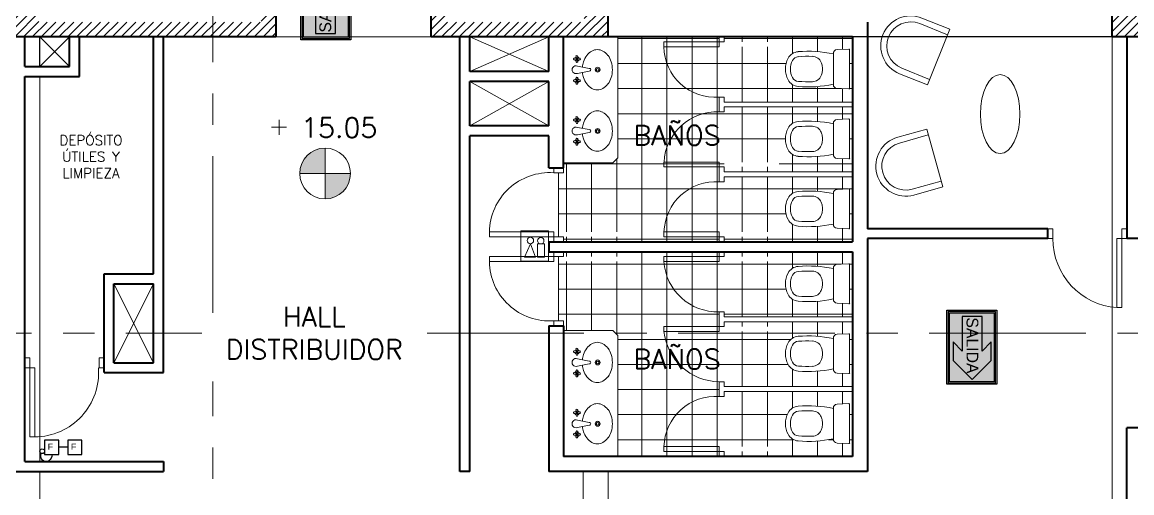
# Model space of a CAD drawing. Extents: x 1009 to 1343, y -172900 to 201.
# Drawn here: x 1266.14 to 1277.37, y 132.45 to 137.21 of the extents above; entities that cross this region are included whole.
import ezdxf

# ---------------------------------------------------------------- set-up
doc = ezdxf.new("R2010")
doc.units = 0
doc.header["$LTSCALE"] = 0.5
doc.linetypes.add('CENTER', pattern=[50.8, 31.75, -6.35, 6.35, -6.35])
doc.linetypes.add('TRAZOS2', pattern=[0.375, 0.25, -0.125])
doc.layers.get('0').update_dxf_attribs({"linetype": 'CONTINUOUS'})
for name, color, linetype in [('1-ALARMA', 1, 'CONTINUOUS'), ('BRIGADAS', 8, 'TRAZOS2'), ('Electricidad', 50, 'CONTINUOUS'), ('MARCO_FONDO_NEGRO', 7, 'CONTINUOUS'), ('SEÑAL_FONDO_FIGURAS', 254, 'CONTINUOUS'), ('SEÑAL_FONDO_NEGRO', 7, 'CONTINUOUS'), ('SEÑAL_FONDO_VERDE', 86, 'CONTINUOUS')]:
    doc.layers.add(name, color=color, linetype=linetype)
for name, color, linetype, lineweight in [('Carpintería', 55, 'CONTINUOUS', 20), ('Detalles .05', 243, 'CONTINUOUS', 5), ('Detalles 01', 8, 'CONTINUOUS', 9), ('Equipamiento fijo', 31, 'CONTINUOUS', 13), ('Equipamiento movil', 33, 'CONTINUOUS', 9), ('Muros corte', 7, 'CONTINUOUS', 40), ('Muros vista', 253, 'CONTINUOUS', 25), ('Punta 01', 6, 'CONTINUOUS', 9), ('Punta 015', 64, 'CONTINUOUS', 13), ('Punta 02', 11, 'CONTINUOUS', 20), ('Sist. contra incendio', 1, 'CONTINUOUS', 18), ('Tratamiento pisos', 251, 'CONTINUOUS', 9), ('Vidrios', 147, 'CONTINUOUS', 13)]:
    doc.layers.add(name, color=color, linetype=linetype, lineweight=lineweight)
doc.styles.add('franklin gothic medium', font='framd.ttf')
doc.styles.add('ROMANS', font='arial.ttf', dxfattribs={"oblique": 1, "height": 0.075})
doc.styles.add('Texto 1 mm', font='simplex.shx', dxfattribs={"height": 0.1})
doc.styles.add('Texto 2 mm', font='simplex.shx', dxfattribs={"height": 0.2})
pattern_1 = [(0, (161.92294, 13.85755), (0, 0.254), []), (90, (161.92294, 13.85755), (-0.254, 2e-17), [])]

# ---------------------------------------------------------------- blocks, each defined once
blk = doc.blocks.new('inodoro')
at = {"layer": 'Equipamiento fijo'}
for p, q in [((-0.197, 0.127), (-0.202, 0.008)), ((-0.157, 0.165), (0.157, 0.165)), ((0.197, 0.127), (0.202, 0.008)), ((0.194, 0), (-0.194, 0))]:
    blk.add_line(p, q, dxfattribs=at)
for centre, radius, start, end in [((-0.051, 0.512), 0.125, 117.5857, 175.5072), ((-0.051, 0.512), 0.075, 117.5857, 175.5072), ((0, 0.415), 0.235, 90, 117.5857), ((0, 0.415), 0.185, 90, 117.5857), ((0, 0.415), 0.235, 62.4143, 90), ((0, 0.415), 0.185, 62.4143, 90), ((0.051, 0.512), 0.075, 4.4928, 62.4143), ((0.051, 0.512), 0.125, 4.4928, 62.4143), ((1.09, 0.422), 1.27, 175.4777, 191.6858), ((1.095, 0.422), 1.224, 175.5072, 182.1425), ((-1.095, 0.422), 1.224, 357.8575, 4.4928), ((-1.024, 0.418), 1.205, 347.8749, 4.9616), ((-0.028, 0.381), 0.101, 182.7072, 247.2321), ((0.028, 0.381), 0.101, 292.7679, 357.2928), ((-0.014, 0.396), 0.12, 243.7978, 262.0389), ((0, 0.483), 0.208, 261.594, 278.406), ((0.014, 0.396), 0.12, 277.9611, 296.2022), ((-0.157, 0.125), 0.04, 90, 177.3974), ((0.157, 0.125), 0.04, 2.6026, 90), ((-0.194, 0.008), 0.00803, 177.6578, 269.7397), ((0.195, 0.007), 0.00742, 265.6488, 0.2402), ((0.194, 0.008), 0.008, 355.889, 2.6026)]:
    blk.add_arc(centre, radius, start, end, dxfattribs=at)
blk = doc.blocks.new('Lavamanos')
at = {"layer": 'Equipamiento movil'}
for p, q in [((-0.015, -0.037), (-0.038, -0.156)), ((0.013, -0.037), (0.036, -0.156)), ((-0.118, -0.158), (-0.138, -0.154)), ((-0.118, -0.167), (-0.138, -0.171)), ((-0.114, -0.154), (-0.118, -0.133)), ((-0.114, -0.171), (-0.118, -0.192)), ((-0.105, -0.154), (-0.101, -0.133)), ((-0.105, -0.171), (-0.101, -0.192)), ((-0.101, -0.158), (-0.08, -0.154)), ((-0.101, -0.167), (-0.08, -0.171)), ((0.102, -0.158), (0.081, -0.154)), ((0.102, -0.167), (0.081, -0.171)), ((0.106, -0.154), (0.102, -0.133)), ((0.106, -0.171), (0.102, -0.192)), ((0.115, -0.154), (0.119, -0.133)), ((0.115, -0.171), (0.119, -0.192)), ((0.119, -0.158), (0.14, -0.154)), ((0.119, -0.167), (0.14, -0.171))]:
    blk.add_line(p, q, dxfattribs=at)
for centre, radius in [((-0.001, 0.048), 0.0249), ((-0.001, 0.048), 0.014), ((-0.109, -0.162), 0.00541), ((0.11, -0.162), 0.00541)]:
    blk.add_circle(centre, radius, dxfattribs=at)
for centre, radius, start, end in [((-0.047, 0.021), 0.164, 126.7285, 150.9639), ((-0.019, -0.016), 0.211, 107.1746, 126.7285), ((-0.001, -0.075), 0.272, 90, 107.1746), ((-0.001, -0.075), 0.272, 72.8254, 90), ((0.017, -0.016), 0.211, 53.2715, 72.8254), ((0.045, 0.021), 0.164, 29.0361, 53.2715), ((-0.09, 0.045), 0.115, 150.9639, 180), ((-0.09, 0.045), 0.115, 180, 209.0361), ((0.088, 0.045), 0.115, 0, 29.0361), ((0.088, 0.045), 0.115, 330.9639, 360), ((-0.047, 0.069), 0.164, 209.0361, 233.2715), ((-0.019, 0.106), 0.211, 233.2715, 252.8254), ((-0.001, 0.165), 0.272, 252.8254, 264.2829), ((-0.001, -0.035), 0.014, 352.3829, 187.2442), ((-0.001, 0.165), 0.272, 275.7171, 287.1746), ((0.017, 0.106), 0.211, 287.1746, 306.7285), ((0.045, 0.069), 0.164, 306.7285, 330.9639), ((-0.136, -0.163), 0.00882, 105.2781, 254.7219), ((-0.109, -0.162), 0.0226, 108.6122, 162.265), ((-0.109, -0.162), 0.0226, 198.6122, 252.265), ((-0.109, -0.136), 0.00882, 15.2781, 164.7219), ((-0.109, -0.162), 0.00976, 119.0054, 153.1041), ((-0.109, -0.162), 0.00976, 209.0054, 243.1041), ((-0.109, -0.189), 0.00882, 195.2781, 344.7219), ((-0.117, -0.163), 0.00254, 349.6493, 12.8593), ((-0.109, -0.155), 0.00254, 259.6493, 282.8593), ((-0.109, -0.17), 0.00254, 79.6493, 102.8593), ((-0.109, -0.162), 0.00976, 29.0054, 63.1041), ((-0.109, -0.162), 0.00976, 299.0054, 333.1041), ((-0.101, -0.162), 0.00254, 169.6493, 192.8593), ((-0.109, -0.162), 0.0226, 18.6122, 72.265), ((-0.109, -0.162), 0.0226, 288.6122, 342.265), ((-0.083, -0.162), 0.00882, 285.2781, 74.7219), ((-0.001, -0.171), 0.0398, 158.1761, 21.8239), ((0.084, -0.162), 0.00882, 105.2781, 254.7219), ((0.11, -0.162), 0.0226, 107.735, 161.3878), ((0.11, -0.162), 0.0226, 197.735, 251.3878), ((0.111, -0.136), 0.00882, 15.2781, 164.7219), ((0.11, -0.162), 0.00976, 116.8959, 150.9946), ((0.11, -0.162), 0.00976, 206.8959, 240.9946), ((0.11, -0.189), 0.00882, 195.2781, 344.7219), ((0.103, -0.162), 0.00254, 347.1407, 10.3507), ((0.111, -0.155), 0.00254, 257.1407, 280.3507), ((0.11, -0.17), 0.00254, 77.1407, 100.3507), ((0.11, -0.162), 0.00976, 26.8959, 60.9946), ((0.11, -0.162), 0.00976, 296.8959, 330.9946), ((0.118, -0.163), 0.00254, 167.1407, 190.3507), ((0.11, -0.162), 0.0226, 287.735, 341.3878), ((0.11, -0.162), 0.0226, 17.735, 71.3878), ((0.137, -0.163), 0.00882, 285.2781, 74.7219)]:
    blk.add_arc(centre, radius, start, end, dxfattribs=at)
blk = doc.blocks.new('Silla 2')
for p, q in [((15, 15), (0, 15)), ((0, 15), (0, -15)), ((15, 12), (0, 12)), ((0, -12), (15, -12)), ((0, -15), (15, -15))]:
    blk.add_line(p, q)
for radius in [15, 12]:
    blk.add_arc((15, 0), radius, 270, 90)
blk = doc.blocks.new('A$C4F586106')
at = {"layer": 'SEÑAL_FONDO_FIGURAS'}
h = blk.add_hatch(color=256, dxfattribs=at)
h.paths.add_polyline_path([(1.092, 0.238), (0.029, 0.238), (0.029, 1.85), (1.092, 1.85)])
h.paths.add_polyline_path([(1.063, 1.821), (0.058, 1.821), (0.058, 0.267), (1.063, 0.267)], flags=16)
h.paths.add_polyline_path([(0.807, 1.55), (0.807, 0.438), (0.287, 0.438), (0.287, 1.55)], flags=8)
blk.add_hatch(color=256, dxfattribs=at).paths.add_polyline_path([(0.553, 1.768), (0.126, 1.339), (0.126, 0.925), (0.327, 1.132), (0.327, 0.349), (0.553, 0.349), (0.778, 0.349), (0.778, 1.132), (0.979, 0.925), (0.979, 1.339)])
at = {"layer": 'SEÑAL_FONDO_VERDE'}
h = blk.add_hatch(color=256, dxfattribs=at)
h.paths.add_polyline_path([(0.058, 0.267), (0.058, 1.821), (1.063, 1.821), (1.063, 0.267)])
h.paths.add_polyline_path([(0.327, 0.349), (0.553, 0.349), (0.778, 0.349), (0.778, 1.132), (0.979, 0.925), (0.979, 1.339), (0.553, 1.768), (0.126, 1.339), (0.126, 0.925), (0.327, 1.132)], flags=16)
at = {"layer": 'MARCO_FONDO_NEGRO'}
blk.add_lwpolyline([(1.121, 1.879), (1.121, 0.209), (0, 0.209), (0, 1.879)], close=True, dxfattribs=at)
at = {"layer": 'SEÑAL_FONDO_FIGURAS'}
blk.add_lwpolyline([(1.092, 1.85), (0.029, 1.85), (0.029, 0.238), (1.092, 0.238)], close=True, dxfattribs=at)
at = {"layer": 'SEÑAL_FONDO_NEGRO'}
blk.add_lwpolyline([(1.063, 1.821), (1.063, 0.267), (0.058, 0.267), (0.058, 1.821)], close=True, dxfattribs=at)
at = {"layer": 'SEÑAL_FONDO_VERDE'}
for points in [[(1.063, 1.821), (1.063, 0.267), (0.058, 0.267), (0.058, 1.821)], [(0.553, 0.349), (0.778, 0.349), (0.778, 1.132), (0.979, 0.925), (0.979, 1.339), (0.553, 1.768), (0.126, 1.339), (0.126, 0.925), (0.327, 1.132), (0.327, 0.349)], [(0.553, 0.349), (0.778, 0.349), (0.778, 1.132), (0.979, 0.925), (0.979, 1.339), (0.553, 1.768), (0.126, 1.339), (0.126, 0.925), (0.327, 1.132), (0.327, 0.349)]]:
    blk.add_lwpolyline(points, close=True, dxfattribs=at)
at = {"layer": 'SEÑAL_FONDO_VERDE', "style": 'franklin gothic medium'}
blk.add_text('SALIDA', height=0.2658, rotation=90, dxfattribs=at).set_placement((0.681, 0.372))

msp = doc.modelspace()

# ---------------------------------------------------------------- hatches: boundary and pattern name
at = {"layer": 'Detalles 01'}
h = msp.add_hatch(dxfattribs=at)
h.set_pattern_fill('ANSI31,_O', color=256, scale=0.02)
h.set_pattern_definition([(45, (-14.877056, 13.85755), (-0.0449012806, 0.0449012806), [])])
h.paths.add_polyline_path([(1269.169, 141.988), (1268.069, 141.988), (1268.069, 141.738), (1269.169, 141.738)])
h.paths.add_polyline_path([(1268.069, 141.988), (1266.309, 141.988), (1266.309, 142.063), (1266.069, 142.063), (1266.069, 137.063), (1268.069, 137.063), (1268.069, 137.213), (1266.309, 137.213), (1266.309, 141.738), (1268.069, 141.738)])
h.paths.add_polyline_path([(1268.709, 140.938), (1268.559, 140.938), (1268.559, 137.213), (1268.069, 137.213), (1268.069, 137.063), (1268.709, 137.063)])
h = msp.add_hatch(dxfattribs=at)
h.set_pattern_fill('ANSI31', color=256, scale=0.02, style=0)
h.set_pattern_definition([(45, (230.922944, 13.85755), (-0.0449012806, 0.0449012806), [])])
h.paths.add_polyline_path([(1272.069, 142.063), (1271.829, 142.063), (1271.829, 141.988), (1269.669, 141.988), (1269.669, 141.738), (1270.279, 141.738), (1270.279, 141.393), (1270.429, 141.393), (1270.429, 141.738), (1271.829, 141.738), (1271.829, 137.213), (1270.429, 137.213), (1270.429, 137.557), (1270.279, 137.557), (1270.279, 137.063), (1272.069, 137.063)])
h.paths.add_polyline_path([(1270.429, 140.593), (1270.279, 140.593), (1270.279, 139.875), (1270.429, 139.875)], flags=17)
h = msp.add_hatch(dxfattribs=at)
h.set_pattern_fill('ANSI31,_O', color=256, scale=0.02)
h.set_pattern_definition([(45, (45.922944, 13.85755), (-0.0449012806, 0.0449012806), [])])
h.paths.add_polyline_path([(1277.569, 137.463), (1277.169, 137.463), (1277.169, 137.063), (1277.569, 137.063)])
at = {"layer": 'Tratamiento pisos'}
h = msp.add_hatch(dxfattribs=at)
h.set_pattern_fill('NET,_O', color=256, scale=0.08)
h.set_pattern_definition(pattern_1)
h.paths.add_polyline_path([(1273.243, 136.304), (1273.194, 136.304), (1273.194, 136.454), (1273.244, 136.454, 0.385126), (1273.802, 136.963), (1273.244, 136.963), (1273.244, 137.013), (1273.194, 137.013), (1273.194, 137.063), (1272.169, 137.063), (1272.169, 135.838), (1272.119, 135.788), (1271.619, 135.788), (1271.619, 135.738), (1271.619, 135.688, -0.389604), (1272.269, 135.088), (1272.269, 135.038), (1271.619, 135.038), (1271.619, 134.988), (1273.194, 134.988), (1273.194, 135.038), (1273.244, 135.038), (1273.244, 135.088), (1273.802, 135.088, 0.385126), (1273.244, 135.596), (1273.194, 135.596), (1273.194, 135.746), (1273.244, 135.746), (1273.244, 135.796), (1273.802, 135.796, 0.385295)])
h.paths.add_polyline_path([(1271.619, 135.688), (1271.569, 135.688), (1271.569, 135.038), (1271.619, 135.038), (1271.619, 135.088), (1272.269, 135.088, 0.389604)])
h.paths.add_polyline_path([(1272.269, 134.788), (1271.619, 134.788), (1271.619, 134.838), (1271.569, 134.838), (1271.569, 134.188), (1271.619, 134.188, 0.389604)])
h.paths.add_polyline_path([(1273.802, 134.788), (1273.244, 134.788), (1273.244, 134.838), (1273.194, 134.838), (1273.194, 134.888), (1271.619, 134.888), (1271.619, 134.838), (1272.269, 134.838), (1272.269, 134.788, -0.389604), (1271.619, 134.188), (1271.619, 134.138), (1271.619, 134.088), (1272.119, 134.088), (1272.144, 134.063), (1273.8, 134.063, 0.00745), (1273.802, 134.079), (1273.244, 134.079), (1273.244, 134.129), (1273.194, 134.129), (1273.194, 134.279), (1273.244, 134.279, 0.385126)])
h.paths.add_polyline_path([(1273.8, 134.063), (1272.144, 134.063), (1272.169, 134.038), (1272.169, 132.813), (1273.194, 132.813), (1273.194, 132.863), (1273.244, 132.863), (1273.244, 132.913), (1273.802, 132.913, 0.385126), (1273.244, 133.421), (1273.194, 133.421), (1273.194, 133.571), (1273.243, 133.571, 0.376763)])
h = msp.add_hatch(dxfattribs=at)
h.set_pattern_fill('NET,_O', color=256, scale=0.08)
h.set_pattern_definition(pattern_1)
h.paths.add_polyline_path([(1274.544, 137.063), (1273.244, 137.063), (1273.244, 137.013), (1273.802, 137.013), (1273.802, 136.963, -0.385126), (1273.244, 136.454), (1273.244, 136.404), (1274.544, 136.404)])
h.paths.add_polyline_path([(1273.89, 136.629, -0.12095), (1273.864, 136.738, -0.12095), (1273.89, 136.847, -0.258252), (1273.991, 136.914, -0.070839), (1274.349, 136.892), (1274.349, 136.895, -0.400971), (1274.387, 136.935), (1274.505, 136.94, -0.430271), (1274.514, 136.932), (1274.514, 136.544, -0.437884), (1274.506, 136.536, -0.029302), (1274.505, 136.536), (1274.387, 136.542, -0.400971), (1274.349, 136.581), (1274.349, 136.585, -0.074693), (1273.991, 136.563, -0.258252)], flags=16)
h.paths.add_polyline_path([(1273.935, 136.652, -0.12095), (1273.914, 136.738, -0.12095), (1273.935, 136.824, -0.258252), (1273.995, 136.864, -0.028516), (1274.135, 136.867, -0.295056), (1274.225, 136.805, -0.07976), (1274.237, 136.769, -0.073488), (1274.237, 136.708, -0.07976), (1274.225, 136.671, -0.295056), (1274.135, 136.609, -0.028516), (1273.995, 136.612, -0.258252)], flags=0)
h = msp.add_hatch(dxfattribs=at)
h.set_pattern_fill('NET,_O', color=256, scale=0.08)
h.set_pattern_definition(pattern_1)
h.paths.add_polyline_path([(1274.544, 136.354), (1273.244, 136.354), (1273.244, 136.304, -0.385126), (1273.802, 135.796), (1273.802, 135.746), (1273.244, 135.746), (1273.244, 135.696), (1274.544, 135.696)])
h.paths.add_polyline_path([(1273.89, 136.139, -0.258252), (1273.991, 136.206, -0.070839), (1274.349, 136.183), (1274.349, 136.187, -0.400971), (1274.387, 136.227), (1274.505, 136.232, -0.430271), (1274.514, 136.224), (1274.514, 135.836, -0.437884), (1274.506, 135.828, -0.029302), (1274.505, 135.828), (1274.387, 135.833, -0.400971), (1274.349, 135.873), (1274.349, 135.877, -0.074693), (1273.991, 135.854, -0.258252), (1273.89, 135.921, -0.12095), (1273.864, 136.03, -0.12095)], flags=16)
h.paths.add_polyline_path([(1273.935, 136.116, -0.258252), (1273.995, 136.156, -0.028516), (1274.135, 136.159, -0.295056), (1274.225, 136.097, -0.07976), (1274.237, 136.06, -0.073488), (1274.237, 136, -0.07976), (1274.225, 135.963, -0.295056), (1274.135, 135.901, -0.028516), (1273.995, 135.904, -0.258252), (1273.935, 135.944, -0.12095), (1273.914, 136.03, -0.12095)], flags=0)
h = msp.add_hatch(dxfattribs=at)
h.set_pattern_fill('NET,_O', color=256, scale=0.08)
h.set_pattern_definition(pattern_1)
h.paths.add_polyline_path([(1274.544, 135.646), (1273.244, 135.646), (1273.244, 135.596, -0.385126), (1273.802, 135.088), (1273.802, 135.038), (1273.244, 135.038), (1273.244, 134.988), (1274.544, 134.988)])
h.paths.add_polyline_path([(1273.991, 135.497, -0.070839), (1274.349, 135.475), (1274.349, 135.478, -0.400971), (1274.387, 135.518), (1274.505, 135.524, -0.430271), (1274.514, 135.516), (1274.514, 135.127, -0.437884), (1274.506, 135.119, -0.029302), (1274.505, 135.119), (1274.387, 135.125, -0.400971), (1274.349, 135.165), (1274.349, 135.168, -0.074693), (1273.991, 135.146, -0.258252), (1273.89, 135.213, -0.12095), (1273.864, 135.322, -0.12095), (1273.89, 135.431, -0.258252)], flags=16)
h.paths.add_polyline_path([(1273.995, 135.447, -0.028516), (1274.135, 135.45, -0.295056), (1274.225, 135.388, -0.07976), (1274.237, 135.352, -0.073488), (1274.237, 135.291, -0.07976), (1274.225, 135.255, -0.295056), (1274.135, 135.193, -0.028516), (1273.995, 135.196, -0.258252), (1273.935, 135.236, -0.12095), (1273.914, 135.322, -0.12095), (1273.935, 135.407, -0.258252)], flags=0)
h = msp.add_hatch(dxfattribs=at)
h.set_pattern_fill('NET,_O', color=256, scale=0.08)
h.set_pattern_definition(pattern_1)
h.paths.add_polyline_path([(1274.544, 134.888), (1273.244, 134.888), (1273.244, 134.838), (1273.802, 134.838), (1273.802, 134.788, -0.385126), (1273.244, 134.279), (1273.244, 134.229), (1274.544, 134.229)])
h.paths.add_polyline_path([(1273.991, 134.739, -0.070839), (1274.349, 134.717), (1274.349, 134.72, -0.400971), (1274.387, 134.76), (1274.505, 134.765, -0.430271), (1274.514, 134.757), (1274.514, 134.369, -0.437884), (1274.506, 134.361, -0.029302), (1274.505, 134.361), (1274.387, 134.367, -0.400971), (1274.349, 134.406), (1274.349, 134.41, -0.074693), (1273.991, 134.388, -0.258252), (1273.89, 134.454, -0.12095), (1273.864, 134.563, -0.12095), (1273.89, 134.672, -0.258252)], flags=16)
h.paths.add_polyline_path([(1273.995, 134.689, -0.028516), (1274.135, 134.692, -0.295056), (1274.225, 134.63, -0.07976), (1274.237, 134.594, -0.073488), (1274.237, 134.533, -0.07976), (1274.225, 134.496, -0.295056), (1274.135, 134.434, -0.028516), (1273.995, 134.437, -0.258252), (1273.935, 134.477, -0.12095), (1273.914, 134.563, -0.12095), (1273.935, 134.649, -0.258252)], flags=0)
h = msp.add_hatch(dxfattribs=at)
h.set_pattern_fill('NET,_O', color=256, scale=0.08)
h.set_pattern_definition(pattern_1)
h.paths.add_polyline_path([(1274.544, 134.063), (1273.8, 134.063, -0.376596), (1273.244, 133.571), (1273.244, 133.521), (1274.544, 133.521)])
h.paths.add_polyline_path([(1273.89, 133.746, -0.12095), (1273.864, 133.855, -0.12095), (1273.89, 133.964, -0.258252), (1273.991, 134.031, -0.070839), (1274.349, 134.008), (1274.349, 134.012, -0.400971), (1274.387, 134.052), (1274.505, 134.057, -0.430271), (1274.514, 134.049), (1274.514, 133.661, -0.437884), (1274.506, 133.653, -0.029302), (1274.505, 133.653), (1274.387, 133.658, -0.400971), (1274.349, 133.698), (1274.349, 133.702, -0.074693), (1273.991, 133.679, -0.258252)], flags=16)
h.paths.add_polyline_path([(1273.935, 133.769, -0.12095), (1273.914, 133.855, -0.12095), (1273.935, 133.941, -0.258252), (1273.995, 133.981, -0.028516), (1274.135, 133.984, -0.295056), (1274.225, 133.922, -0.07976), (1274.237, 133.885, -0.073488), (1274.237, 133.825, -0.07976), (1274.225, 133.788, -0.295056), (1274.135, 133.726, -0.028516), (1273.995, 133.729, -0.258252)], flags=0)
h.paths.add_polyline_path([(1274.544, 134.179), (1273.244, 134.179), (1273.244, 134.129), (1273.802, 134.129), (1273.802, 134.079, -0.00745), (1273.8, 134.063), (1274.544, 134.063)])
h = msp.add_hatch(dxfattribs=at)
h.set_pattern_fill('NET,_O', color=256, scale=0.08)
h.set_pattern_definition(pattern_1)
h.paths.add_polyline_path([(1274.544, 133.471), (1273.244, 133.471), (1273.244, 133.421, -0.385126), (1273.802, 132.913), (1273.802, 132.863), (1273.244, 132.863), (1273.244, 132.813), (1274.544, 132.813)])
h.paths.add_polyline_path([(1273.991, 133.322, -0.070839), (1274.349, 133.3), (1274.349, 133.303, -0.400971), (1274.387, 133.343), (1274.505, 133.349, -0.430271), (1274.514, 133.341), (1274.514, 132.952, -0.437884), (1274.506, 132.944, -0.029302), (1274.505, 132.944), (1274.387, 132.95, -0.400971), (1274.349, 132.99), (1274.349, 132.993, -0.074693), (1273.991, 132.971, -0.258252), (1273.89, 133.038, -0.12095), (1273.864, 133.147, -0.12095), (1273.89, 133.256, -0.258252)], flags=16)
h.paths.add_polyline_path([(1273.995, 133.272, -0.028516), (1274.135, 133.275, -0.295056), (1274.225, 133.213, -0.07976), (1274.237, 133.177, -0.073488), (1274.237, 133.116, -0.07976), (1274.225, 133.08, -0.295056), (1274.135, 133.018, -0.028516), (1273.995, 133.021, -0.258252), (1273.935, 133.061, -0.12095), (1273.914, 133.147, -0.12095), (1273.935, 133.232, -0.258252)], flags=0)
at = {"layer": 'Vidrios', "linetype": 'Continuous'}
h = msp.add_hatch(color=256, dxfattribs=at)
h.paths.add_polyline_path([(1269.206, 135.936, 0.414214), (1268.95, 135.68), (1269.206, 135.68)])
h.paths.add_polyline_path([(1269.463, 135.68), (1269.206, 135.68), (1269.206, 135.423, 0.414214)])

# ---------------------------------------------------------------- linework, layer by layer
at = {"layer": '1-ALARMA', "ltscale": 0.2, "flags": 128}
for points in [[(1266.511, 132.835), (1266.511, 132.979), (1266.367, 132.979), (1266.367, 132.835)], [(1266.745, 132.835), (1266.745, 132.979), (1266.601, 132.979), (1266.601, 132.835)]]:
    msp.add_lwpolyline(points, close=True, dxfattribs=at)
at = {"layer": '1-ALARMA', "ltscale": 0.2}
msp.add_lwpolyline([(1266.601, 132.907), (1266.511, 132.907)], dxfattribs=at)
msp.add_circle((1266.343, 132.867), 0.024, dxfattribs=at)
at = {"layer": '1-ALARMA', "ltscale": 0.2, "extrusion": (0, 0, -1)}
msp.add_ellipse((1266.386, 132.826), major_axis=(-0.0187, -0.0615), ratio=0.874536, start_param=4.328992, end_param=7.889592, dxfattribs=at)
at = {"layer": 'Carpintería'}
for p, q in [((1272.635, 137.013), (1273.194, 137.013)), ((1272.635, 137.013), (1272.635, 136.963)), ((1273.194, 137.013), (1273.194, 137.063)), ((1273.244, 137.013), (1273.194, 137.013)), ((1273.194, 137.013), (1273.194, 136.963)), ((1273.244, 137.013), (1273.244, 137.063)), ((1272.635, 136.963), (1273.194, 136.963)), ((1273.244, 136.454), (1273.194, 136.454)), ((1273.194, 136.304), (1273.194, 136.454)), ((1273.244, 136.404), (1273.244, 136.454)), ((1274.544, 136.404), (1273.244, 136.404)), ((1274.544, 136.354), (1273.244, 136.354)), ((1273.244, 136.304), (1273.244, 136.354)), ((1273.244, 136.304), (1273.194, 136.304)), ((1272.635, 135.796), (1273.194, 135.796)), ((1272.635, 135.796), (1272.635, 135.746)), ((1273.194, 135.796), (1273.194, 135.746)), ((1271.519, 135.738), (1271.519, 135.688)), ((1271.519, 135.688), (1271.619, 135.688)), ((1271.619, 135.688), (1271.619, 135.738)), ((1272.635, 135.746), (1273.194, 135.746)), ((1273.194, 135.746), (1273.244, 135.746)), ((1273.194, 135.596), (1273.194, 135.746)), ((1273.244, 135.696), (1273.244, 135.746)), ((1273.244, 135.696), (1274.544, 135.696)), ((1273.244, 135.646), (1274.544, 135.646)), ((1273.244, 135.596), (1273.244, 135.646)), ((1273.194, 135.596), (1273.244, 135.596)), ((1271.519, 135.088), (1270.869, 135.088)), ((1270.869, 135.088), (1270.869, 135.038)), ((1271.519, 135.038), (1271.519, 135.088)), ((1272.635, 135.088), (1273.194, 135.088)), ((1272.635, 135.088), (1272.635, 135.038)), ((1273.194, 135.088), (1273.194, 135.038)), ((1276.569, 135.121), (1276.519, 135.121)), ((1276.569, 135.021), (1276.569, 135.121)), ((1277.269, 135.021), (1277.269, 135.121)), ((1277.269, 135.121), (1277.319, 135.121)), ((1270.869, 135.038), (1271.519, 135.038)), ((1271.519, 135.038), (1271.619, 135.038)), ((1271.519, 134.988), (1271.519, 135.038)), ((1271.619, 135.038), (1271.619, 134.988)), ((1272.635, 135.038), (1273.194, 135.038)), ((1273.194, 134.988), (1273.194, 135.038)), ((1273.194, 135.038), (1273.244, 135.038)), ((1273.244, 134.988), (1273.244, 135.038)), ((1276.569, 135.021), (1276.519, 135.021)), ((1277.219, 134.321), (1277.219, 135.021)), ((1277.219, 135.021), (1277.269, 135.021)), ((1277.269, 135.021), (1277.319, 135.021)), ((1277.269, 135.021), (1277.269, 134.321)), ((1271.519, 134.888), (1271.519, 134.838)), ((1271.619, 134.838), (1271.619, 134.888)), ((1273.194, 134.888), (1273.194, 134.838)), ((1273.244, 134.888), (1273.244, 134.838)), ((1270.869, 134.838), (1271.519, 134.838)), ((1270.869, 134.788), (1270.869, 134.838)), ((1271.519, 134.788), (1270.869, 134.788)), ((1271.519, 134.838), (1271.619, 134.838)), ((1271.519, 134.838), (1271.519, 134.788)), ((1272.635, 134.838), (1273.194, 134.838)), ((1272.635, 134.788), (1272.635, 134.838)), ((1272.635, 134.788), (1273.194, 134.788)), ((1273.194, 134.838), (1273.244, 134.838)), ((1273.194, 134.788), (1273.194, 134.838)), ((1277.269, 134.321), (1277.219, 134.321)), ((1271.519, 134.188), (1271.619, 134.188)), ((1271.519, 134.138), (1271.519, 134.188)), ((1271.619, 134.188), (1271.619, 134.138)), ((1273.194, 134.279), (1273.244, 134.279)), ((1273.194, 134.279), (1273.194, 134.129)), ((1273.244, 134.279), (1273.244, 134.229)), ((1273.244, 134.229), (1274.544, 134.229)), ((1272.635, 134.129), (1273.194, 134.129)), ((1272.635, 134.079), (1272.635, 134.129)), ((1272.635, 134.079), (1273.194, 134.079)), ((1273.194, 134.129), (1273.244, 134.129)), ((1273.194, 134.079), (1273.194, 134.129)), ((1273.244, 134.179), (1274.544, 134.179)), ((1273.244, 134.179), (1273.244, 134.129)), ((1266.219, 133.813), (1266.169, 133.813)), ((1266.219, 133.713), (1266.219, 133.813)), ((1266.919, 133.713), (1266.919, 133.813)), ((1266.919, 133.813), (1266.969, 133.813)), ((1266.219, 133.713), (1266.169, 133.713)), ((1266.269, 133.713), (1266.219, 133.713)), ((1266.219, 133.713), (1266.219, 133.013)), ((1266.269, 133.013), (1266.269, 133.713)), ((1266.919, 133.713), (1266.969, 133.713)), ((1273.244, 133.571), (1273.194, 133.571)), ((1273.194, 133.571), (1273.194, 133.421)), ((1273.244, 133.571), (1273.244, 133.521)), ((1274.544, 133.521), (1273.244, 133.521)), ((1273.244, 133.421), (1273.194, 133.421)), ((1274.544, 133.471), (1273.244, 133.471)), ((1273.244, 133.471), (1273.244, 133.421)), ((1266.219, 133.013), (1266.269, 133.013)), ((1272.635, 132.913), (1273.194, 132.913)), ((1272.635, 132.863), (1272.635, 132.913)), ((1272.635, 132.863), (1273.194, 132.863)), ((1273.194, 132.863), (1273.194, 132.913)), ((1273.244, 132.863), (1273.194, 132.863)), ((1273.194, 132.863), (1273.194, 132.813)), ((1273.244, 132.863), (1273.244, 132.813))]:
    msp.add_line(p, q, dxfattribs=at)
at = {"layer": 'Detalles 01', "linetype": 'CENTER', "ltscale": 0.1}
for p, q in [((1268.069, 134.268), (1268.069, 143.063)), ((1259.569, 134.063), (1267.959, 134.063)), ((1270.238, 134.063), (1289.77, 134.063)), ((1268.069, 123.063), (1268.069, 133.572))]:
    msp.add_line(p, q, dxfattribs=at)
at = {"layer": 'Detalles 01'}
for centre, radius, start, end in [((1273.151, 136.968), 0.516, 180.6451, 274.7225), ((1273.172, 135.767), 0.537, 87.6738, 176.9588), ((1271.479, 135.079), 0.61, 86.2566, 179.1622), ((1273.161, 135.071), 0.526, 86.4698, 178.1626), ((1277.272, 135.022), 0.703, 180.1171, 265.6407), ((1271.479, 134.797), 0.611, 180.9039, 273.6773), ((1273.176, 134.821), 0.542, 183.5548, 271.8127), ((1273.199, 134.138), 0.567, 185.9477, 269.4197), ((1266.264, 133.662), 0.65, 270.4006, 4.4545), ((1273.158, 132.9), 0.523, 86.0592, 178.5732)]:
    msp.add_arc(centre, radius, start, end, dxfattribs=at)
at = {"layer": 'Electricidad', "ltscale": 2}
for p, q in [((1270.279, 138.935), (1270.279, 137.063)), ((1270.279, 137.063), (1270.669, 137.063)), ((1277.419, 137.063), (1270.669, 137.063)), ((1270.669, 137.063), (1272.069, 137.063))]:
    msp.add_line(p, q, dxfattribs=at)
at = {"layer": 'Equipamiento fijo'}
for p, q in [((1272.169, 135.838), (1272.169, 137.063)), ((1272.119, 135.788), (1271.619, 135.788)), ((1272.119, 135.788), (1272.169, 135.838)), ((1272.119, 134.088), (1271.619, 134.088)), ((1272.119, 134.088), (1272.169, 134.038)), ((1272.169, 134.038), (1272.169, 132.813))]:
    msp.add_line(p, q, dxfattribs=at)
at = {"layer": 'Equipamiento movil'}
msp.add_ellipse((1276.037, 136.282), major_axis=(0, 0.4), ratio=0.5, dxfattribs=at)
at = {"layer": 'Muros corte'}
for p, q in [((1272.069, 137.063), (1272.069, 142.063)), ((1268.709, 140.938), (1268.709, 137.063)), ((1270.279, 137.063), (1270.279, 137.557)), ((1277.169, 137.063), (1277.169, 137.463)), ((1274.694, 137.213), (1274.694, 135.121)), ((1268.709, 137.063), (1266.069, 137.063)), ((1266.169, 136.763), (1266.169, 137.063)), ((1266.619, 136.763), (1266.619, 137.063)), ((1266.719, 136.663), (1266.719, 137.063)), ((1267.469, 134.663), (1267.469, 137.063)), ((1267.569, 133.663), (1267.569, 137.063)), ((1274.544, 137.063), (1270.279, 137.063)), ((1270.569, 132.663), (1270.569, 137.063)), ((1270.669, 136.713), (1270.669, 137.063)), ((1271.469, 136.713), (1271.469, 137.063)), ((1271.619, 135.738), (1271.619, 137.063)), ((1274.544, 137.063), (1274.544, 134.988)), ((1277.569, 137.063), (1277.169, 137.063)), ((1277.319, 137.063), (1277.319, 135.021)), ((1266.169, 136.763), (1266.619, 136.763)), ((1266.169, 132.763), (1266.169, 136.663)), ((1266.169, 136.663), (1266.719, 136.663)), ((1271.469, 136.713), (1270.669, 136.713)), ((1271.469, 136.613), (1270.669, 136.613)), ((1270.669, 136.163), (1270.669, 136.613)), ((1271.469, 136.163), (1271.469, 136.613)), ((1271.469, 136.163), (1270.669, 136.163)), ((1270.669, 132.663), (1270.669, 136.063)), ((1271.469, 136.063), (1270.669, 136.063)), ((1271.469, 135.738), (1271.469, 136.063)), ((1271.469, 135.738), (1271.619, 135.738)), ((1276.519, 135.121), (1274.694, 135.121)), ((1276.519, 135.021), (1276.519, 135.121)), ((1271.469, 134.988), (1274.544, 134.988)), ((1271.469, 134.988), (1271.469, 134.888)), ((1276.519, 135.021), (1274.694, 135.021)), ((1274.694, 135.021), (1274.694, 132.663)), ((1279.319, 135.021), (1277.319, 135.021)), ((1271.469, 134.888), (1274.544, 134.888)), ((1274.544, 134.888), (1274.544, 132.813)), ((1266.969, 133.663), (1266.969, 134.663)), ((1266.969, 134.663), (1267.469, 134.663)), ((1267.069, 133.763), (1267.069, 134.563)), ((1267.069, 134.563), (1267.469, 134.563)), ((1267.469, 133.763), (1267.469, 134.563)), ((1271.469, 134.138), (1271.619, 134.138)), ((1271.469, 134.138), (1271.469, 132.663)), ((1271.619, 134.138), (1271.619, 132.813)), ((1267.069, 133.763), (1267.469, 133.763)), ((1266.969, 133.663), (1267.569, 133.663)), ((1279.319, 133.104), (1277.319, 133.104)), ((1277.319, 131.063), (1277.319, 133.104)), ((1266.169, 132.763), (1267.569, 132.763)), ((1267.569, 132.763), (1267.569, 132.663)), ((1274.544, 132.813), (1271.619, 132.813)), ((1266.069, 132.663), (1267.569, 132.663)), ((1270.669, 132.663), (1270.569, 132.663)), ((1274.694, 132.663), (1271.469, 132.663))]:
    msp.add_line(p, q, dxfattribs=at)
at = {"layer": 'Muros vista'}
msp.add_line((1266.319, 136.763), (1266.319, 137.063), dxfattribs=at)
at = {"layer": 'Punta 01'}
for p, q in [((1266.319, 136.763), (1266.619, 137.063)), ((1266.619, 136.763), (1266.319, 137.063)), ((1271.469, 137.063), (1270.669, 136.713)), ((1271.469, 136.713), (1270.669, 137.063)), ((1270.669, 136.163), (1271.469, 136.613)), ((1270.669, 136.613), (1271.469, 136.163)), ((1267.069, 134.563), (1267.469, 133.763)), ((1267.469, 134.563), (1267.069, 133.763))]:
    msp.add_line(p, q, dxfattribs=at)
at = {"layer": 'Punta 01', "linetype": 'Continuous'}
for p, q in [((1268.74, 136.073), (1268.74, 136.223)), ((1268.665, 136.148), (1268.815, 136.148))]:
    msp.add_line(p, q, dxfattribs=at)
at = {"layer": 'Punta 015', "linetype": 'Continuous'}
for p, q in [((1269.206, 135.936), (1269.206, 135.423)), ((1268.95, 135.68), (1269.463, 135.68))]:
    msp.add_line(p, q, dxfattribs=at)
msp.add_circle((1269.206, 135.68), 0.257, dxfattribs=at)
at = {"layer": 'Sist. contra incendio', "color": 2}
for p, q in [((1271.225, 134.832), (1271.284, 134.967)), ((1271.284, 134.967), (1271.336, 134.832)), ((1271.336, 134.832), (1271.225, 134.832))]:
    msp.add_line(p, q, dxfattribs=at)
for points in [[(1271.188, 135.1), (1271.466, 135.1), (1271.466, 134.791), (1271.188, 134.791)], [(1271.355, 134.966), (1271.425, 134.966), (1271.425, 134.831), (1271.355, 134.831)]]:
    msp.add_lwpolyline(points, close=True, dxfattribs=at)
for centre in [(1271.283, 135.001), (1271.388, 134.999)]:
    msp.add_circle(centre, 0.0329, dxfattribs=at)
at = {"layer": 'Tratamiento pisos'}
for p, q in [((1270.279, 137.063), (1268.709, 137.063)), ((1274.843, 137.063), (1274.694, 137.063)), ((1277.169, 137.063), (1275.497, 137.063)), ((1277.169, 137.063), (1277.169, 131.063)), ((1266.319, 132.763), (1266.319, 136.663)), ((1271.569, 135.688), (1271.569, 135.038)), ((1271.569, 134.838), (1271.569, 134.188)), ((1266.319, 131.063), (1266.319, 132.663)), ((1271.819, 131.063), (1271.819, 132.663)), ((1272.069, 131.063), (1272.069, 132.663))]:
    msp.add_line(p, q, dxfattribs=at)

# ---------------------------------------------------------------- block references
at = {"layer": 'BRIGADAS', "xscale": 0.4499999999998181, "yscale": 0.4499999999998181, "zscale": 0.4499999999998181}
msp.add_blockref('A$C4F586106', (1268.961, 136.94), dxfattribs=at)
at = {"layer": 'BRIGADAS', "xscale": 0.4499999999998181, "yscale": 0.4499999999998181, "zscale": 0.4499999999998181, "rotation": 180}
msp.add_blockref('A$C4F586106', (1276.003, 134.39), dxfattribs=at)
at = {"layer": 'Detalles .05', "xscale": -1, "rotation": 89.99999999999409}
for p in [(1274.514, 136.738), (1274.514, 136.03), (1274.514, 135.322), (1274.514, 134.563), (1274.514, 133.855), (1274.514, 133.147)]:
    msp.add_blockref('inodoro', p, dxfattribs=at)
at = {"layer": 'Equipamiento movil', "xscale": -0.02025, "yscale": 0.02025, "zscale": 0.02025}
for p, rotation in [((1275.414, 136.859), 338.0777538284378), ((1275.375, 135.836), 15.56347288925339)]:
    msp.add_blockref('Silla 2', p, dxfattribs=dict(at, rotation=rotation))
at = {"layer": 'Equipamiento movil'}
for p, rotation in [((1271.916, 136.73), 270), ((1271.916, 133.765), 270.0000000000434)]:
    msp.add_blockref('Lavamanos', p, dxfattribs=dict(at, rotation=rotation))
at = {"layer": 'Equipamiento movil', "xscale": -1}
for p, rotation in [((1271.916, 136.111), 269.9999999999565), ((1271.916, 133.146), 270)]:
    msp.add_blockref('Lavamanos', p, dxfattribs=dict(at, rotation=rotation))

# ---------------------------------------------------------------- texts
at = {"layer": '1-ALARMA', "ltscale": 0.2, "style": 'ROMANS'}
for p in [(1266.399, 132.881), (1266.634, 132.881)]:
    msp.add_text('F', height=0.064, dxfattribs=at).set_placement(p)
at = {"layer": 'Punta 01', "insert": (1266.837, 136.067), "char_height": 0.1, "width": 0.75841, "attachment_point": 2, "style": 'Texto 1 mm'}
msp.add_mtext('DEPÓSITO ÚTILES Y LIMPIEZA', dxfattribs=at)
at = {"layer": 'Punta 015', "linetype": 'Continuous', "insert": (1269.349, 136.144), "char_height": 0.2, "attachment_point": 5, "style": 'Texto 2 mm'}
msp.add_mtext('15.05', dxfattribs=at)
at = {"layer": 'Punta 02', "char_height": 0.2, "style": 'Texto 2 mm'}
for s, insert, width, attachment_point in [('BAÑOS', (1272.325, 136.167), 1.0557, 1), ('HALL\\PDISTRIBUIDOR', (1269.096, 134.331), 2.1374, 2), ('BAÑOS', (1272.325, 133.9), 1.0557, 1)]:
    msp.add_mtext(s, dxfattribs=dict(at, insert=insert, width=width, attachment_point=attachment_point))

doc.saveas('drawing.dxf')
